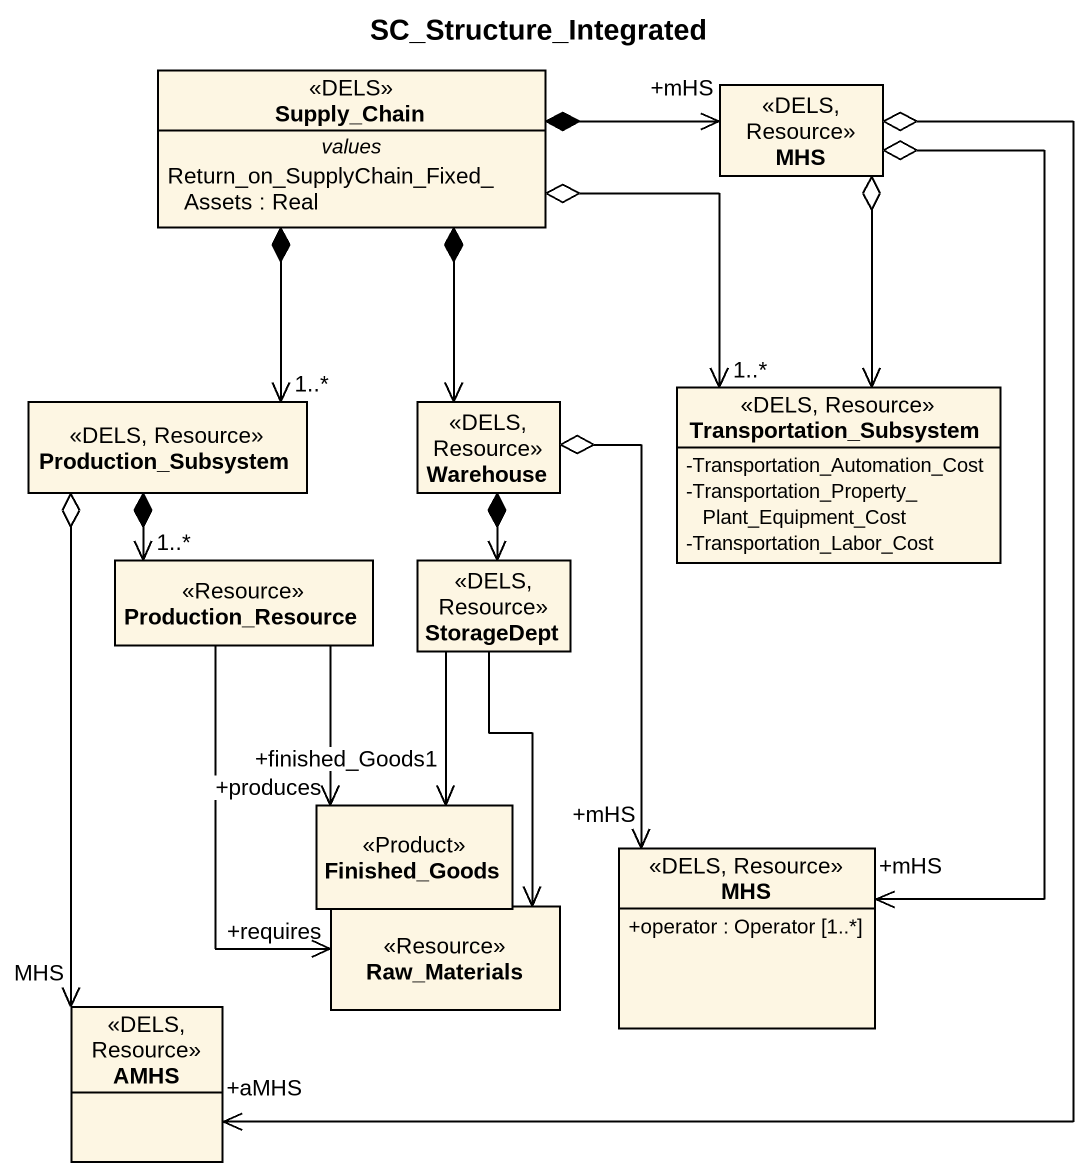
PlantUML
@startuml
title SC_Structure_Integrated
hide circle
hide empty members
skinparam classAttributeIconSize 0
class Supply_Chain <<DELS>> {
  -- values --
  Return_on_SupplyChain_Fixed_Assets : Real
}
class MHS <<DELS, Resource>>
class Production_Subsystem <<DELS, Resource>>
class Warehouse <<DELS, Resource>>
class Transportation_Subsystem <<DELS, Resource>> {
  -Transportation_Automation_Cost
  -Transportation_Property_Plant_Equipment_Cost
  -Transportation_Labor_Cost
}
class Production_Resource <<Resource>>
class StorageDept <<DELS, Resource>>
class Finished_Goods <<Product>>
class "MHS" as MHS_2 <<DELS, Resource>> {
  +operator : Operator [1..*]
}
class Raw_Materials <<Resource>>
class AMHS <<DELS, Resource>>
Supply_Chain *-right-> "+mHS" MHS
Supply_Chain *--> "1..*" Production_Subsystem
Supply_Chain *--> Warehouse
Supply_Chain o--> "1..*" Transportation_Subsystem
MHS o--> Transportation_Subsystem
MHS o--> "+mHS" MHS_2
MHS o--> "+aMHS" AMHS
Production_Subsystem *--> "1..*" Production_Resource
Production_Subsystem o--> "MHS" AMHS
Warehouse *--> StorageDept
Warehouse o--> "+mHS" MHS_2
Production_Resource --> "+produces" Finished_Goods
Production_Resource --> "+requires" Raw_Materials
StorageDept --> "+finished_Goods1" Finished_Goods
StorageDept --> Raw_Materials
@enduml
